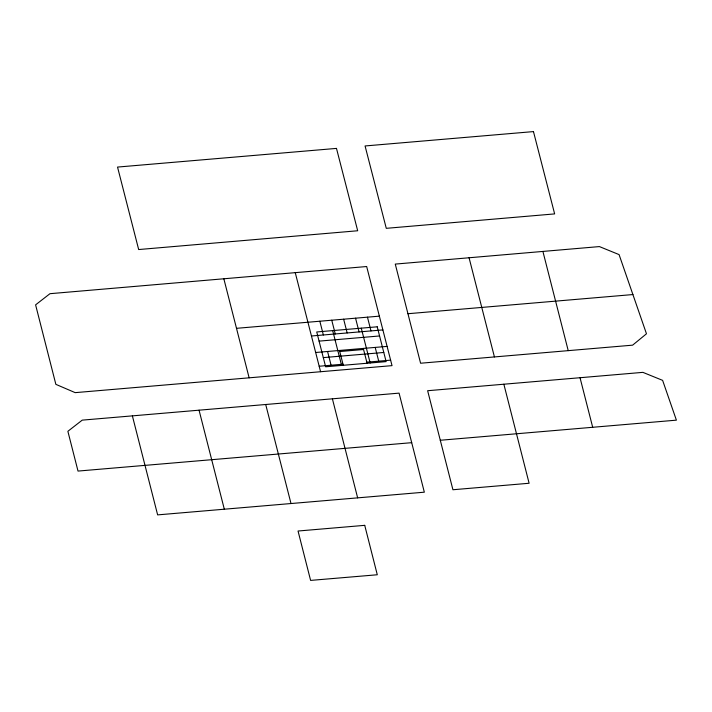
<?xml version="1.0" encoding="UTF-8"?>
<svg xmlns="http://www.w3.org/2000/svg" width="712" height="712" viewBox="0 0 712 712"><rect width="100%" height="100%" fill="white"/><g stroke="black" fill="none" stroke-linecap="round" stroke-linejoin="round"><path stroke-width="1.07" d="M469.066 257.762L395.267 264.09L420.587 363.227L632.621 345.16L646.478 333.786L619.075 254.602L599.406 246.583L469.066 257.762L494.422 356.917M223.844 278.793L236.5 328.321L379.371 316.155M407.958 313.716L632.932 294.554M311.438 335.993L382.887 329.905M319.083 341.128L379.576 335.966M315.665 352.493L387.106 346.397M339.757 351.532L363.574 349.503M323.301 357.62L383.795 352.467M319.181 366.244L342.988 364.206M366.813 362.177L390.621 360.147M249.129 377.823L392.027 365.639L366.671 266.528L49.965 293.691L35.6 304.852L55.856 384.347L75.187 392.641L249.129 377.823L236.5 328.321M132.379 415.87L399.076 393.131L424.334 492.188L157.637 514.883L132.379 415.87L82.236 420.133L67.871 431.303L78.017 471.077L411.705 442.677M440.265 440.265L676.4 420.16L662.614 380.359L642.9 372.358L427.636 390.719L452.93 489.749L529.114 483.261L503.856 384.213M568.221 350.624L542.9 251.416M367.463 317.169L370.979 330.92M375.197 347.412L378.722 361.162M361.269 328.161L370.178 362.987M355.555 318.184L359.07 331.934M363.298 348.426L367.089 363.253M343.647 319.198L347.171 332.949M331.748 320.213L335.263 333.964M339.473 350.464L343.273 365.283M332.691 330.599L341.609 365.425M319.839 321.228L323.355 334.978M327.573 351.479L331.089 365.22M320.578 371.708L295.257 272.66M291.003 503.526L265.709 404.496M580.031 377.725L592.696 427.289M332.397 398.818L357.647 497.866M199.057 410.192L224.316 509.205M336.482 148.399L117.533 167.071L138.671 249.547L357.682 230.759L336.482 148.399M533.466 131.595L365.069 145.96L386.278 228.33L554.639 213.903L533.466 131.595M377.227 326.808L316.733 331.961L325.651 366.787L386.135 361.625L377.227 326.808M364.731 525.34L298.043 531.019L310.61 580.405L377.289 574.762L364.731 525.34"/></g></svg>
